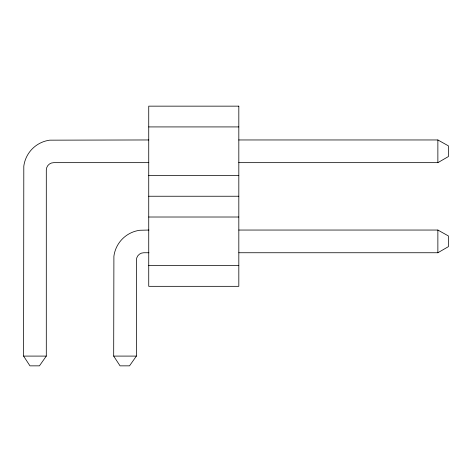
<?xml version="1.0" encoding="UTF-8"?>
<svg xmlns="http://www.w3.org/2000/svg" width="472" height="472" viewBox="0 0 472 472"><rect width="100%" height="100%" fill="white"/><g stroke="black" fill="none" stroke-linecap="round" stroke-linejoin="round"><path stroke-width="0.71" d="M148.833 162.657L53.714 162.657A7.416 7.416 0 0 0 46.297 170.073L46.297 356.094L39.436 365.847L29.954 365.847L23.6 356.094L23.806 166.138A30.161 30.161 0 0 1 49.778 140.166L148.827 139.96M148.963 252.744L143.801 252.744A7.416 7.416 0 0 0 136.39 260.16L136.39 356.094L129.523 365.847L120.047 365.847L113.687 356.094L113.9 256.225A30.161 30.161 0 0 1 139.865 230.259L148.957 230.047M238.785 162.657L437.868 162.657L448.4 156.562L448.4 145.86L437.868 139.96L238.785 139.96M238.873 252.744L437.868 252.744L448.4 246.655L448.4 235.947L437.868 230.047L238.873 230.047M148.733 126.921L238.82 126.921M148.733 175.466L238.82 175.466M148.733 196.24L238.82 196.24M148.733 217.014L238.82 217.014M148.733 265.559L238.82 265.559M23.6 356.094L46.297 356.094M113.687 356.094L136.39 356.094M437.868 139.96L437.868 162.657M437.868 230.047L437.868 252.744M238.82 106.153L148.733 106.153L148.733 286.327L238.82 286.327L238.82 106.153"/></g></svg>
